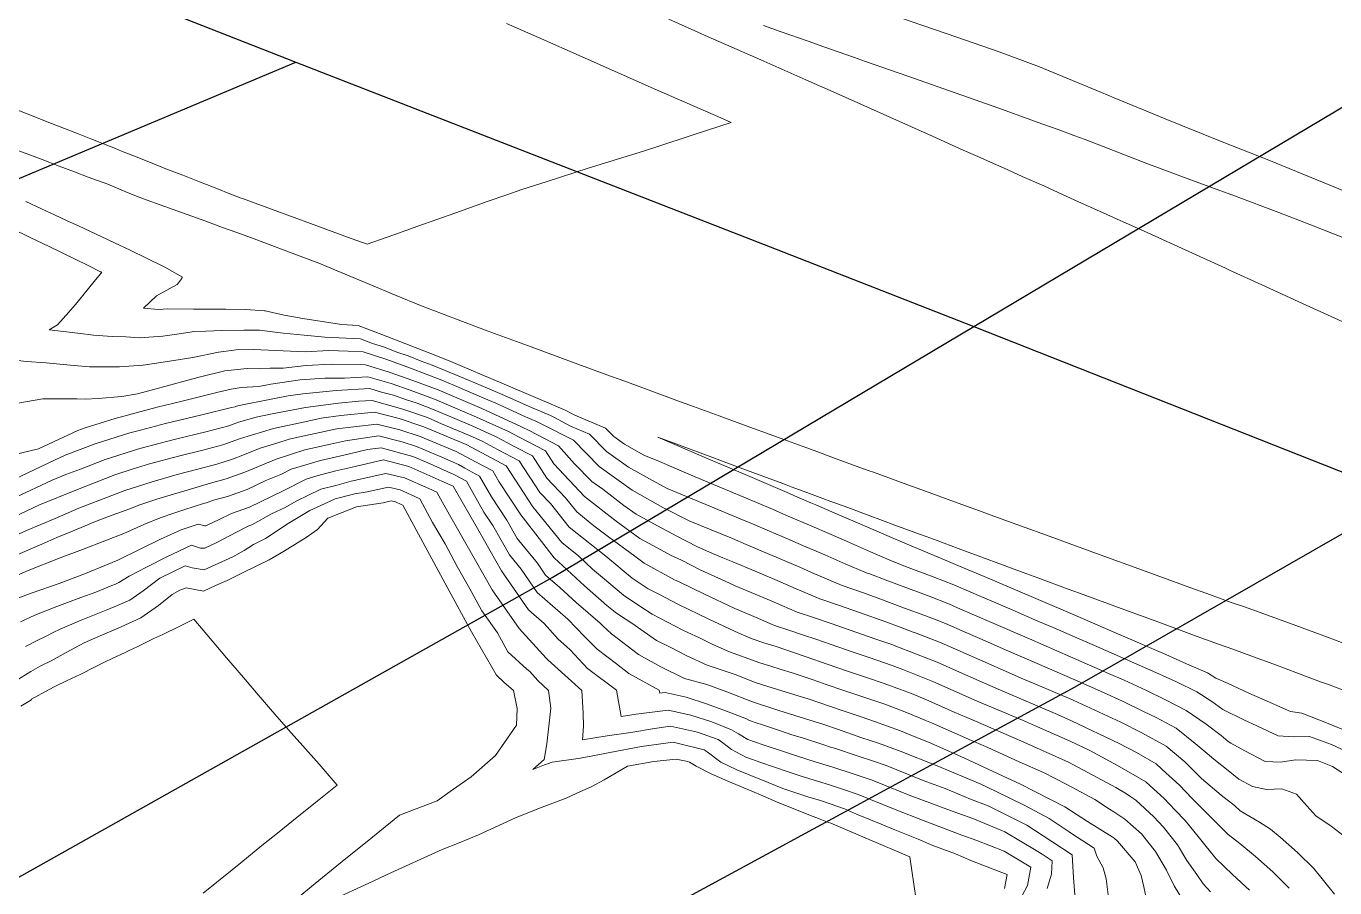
# Model space of a CAD drawing. Header units: inches. Extents: x 11351264 to 11356330, y 6702313 to 6706468.
# Drawn here: x 11355582.5 to 11355827.6, y 6705460.8 to 6705622.3 of the extents above; entities that cross this region are included whole.
import ezdxf

# ---------------------------------------------------------------- set-up
doc = ezdxf.new("R2010")
doc.units = ezdxf.units.IN
doc.header["$MEASUREMENT"] = 0
doc.layers.add('Shumate_Contours_clip1', color=7, linetype='Continuous', lineweight=0)
doc.layers.add('Shumate_Streets_clip1', color=7, linetype='Continuous')

msp = doc.modelspace()

# ---------------------------------------------------------------- linework, layer by layer
at = {"layer": 'Shumate_Contours_clip1'}
for points, elevation in [([(11355672.48, 6705622.78), (11355675.47, 6705621.46), (11355678.47, 6705620.13), (11355686.62, 6705616.53), (11355689.92, 6705615.07), (11355699.6, 6705610.79), (11355712.59, 6705605.06), (11355714.56, 6705604.19), (11355707.81, 6705602), (11355700.23, 6705599.56), (11355697.3, 6705598.61), (11355687.79, 6705595.64), (11355679.9, 6705593.1), (11355675.35, 6705591.64), (11355672.57, 6705590.67), (11355668.86, 6705589.39), (11355662.98, 6705587.32), (11355655.9, 6705584.82), (11355651.37, 6705583.19), (11355646.37, 6705581.39), (11355642.69, 6705582.75), (11355635.76, 6705585.29), (11355629.62, 6705587.54), (11355623.01, 6705589.98), (11355622.6, 6705590.12), (11355622.18, 6705590.28), (11355621.26, 6705590.62), (11355617.57, 6705592.07), (11355614.97, 6705593.09), (11355611.85, 6705594.32), (11355608.7, 6705595.55), (11355606.12, 6705596.57), (11355602.5, 6705598.02), (11355600.38, 6705598.86), (11355599.26, 6705599.32), (11355598.42, 6705599.65), (11355594.63, 6705601.14), (11355592.43, 6705602), (11355588.9, 6705603.4), (11355586.44, 6705604.35), (11355583.18, 6705605.64), (11355580.45, 6705606.7)], 1374), ([(11355702.9, 6705623.54), (11355708.31, 6705621.15), (11355710.25, 6705620.29), (11355720.1, 6705615.95), (11355728.56, 6705612.2), (11355732.1, 6705610.63), (11355737.03, 6705608.45), (11355744.27, 6705605.24), (11355752.39, 6705601.57), (11355758.02, 6705599.06), (11355760.74, 6705597.84), (11355764.24, 6705596.28)], 1372), ([(11355786.3, 6705608.86), (11355783.94, 6705609.83), (11355772.3, 6705614.66), (11355764.76, 6705617.48), (11355754.98, 6705620.84), (11355745.89, 6705623.97)], 1374), ([(11355775.78, 6705602.87), (11355772.77, 6705603.96), (11355764.68, 6705606.87), (11355755.42, 6705610.17), (11355747.66, 6705612.87), (11355739.69, 6705615.67), (11355737.66, 6705616.38), (11355731.73, 6705618.47), (11355729.14, 6705619.39), (11355723.76, 6705621.28), (11355720.61, 6705622.39)], 1372), ([(11355832.06, 6705590.29), (11355826.7, 6705592.47), (11355815.26, 6705597.13), (11355806.49, 6705600.57), (11355795.55, 6705605.05), (11355793.29, 6705605.98), (11355786.3, 6705608.86)], 1374), ([(11355822.94, 6705585.11), (11355817.1, 6705587.38), (11355808.84, 6705590.45), (11355800.95, 6705593.36), (11355792.38, 6705596.52), (11355780.88, 6705601.02), (11355778.73, 6705601.8), (11355775.78, 6705602.87)], 1372), ([(11355693.74, 6705556.06), (11355691.97, 6705556.71), (11355684.65, 6705559.39), (11355677.1, 6705562.17), (11355668.86, 6705565.2), (11355662.94, 6705567.41), (11355656.34, 6705569.92), (11355651.8, 6705571.82), (11355646.73, 6705573.92), (11355642.23, 6705575.77), (11355637.3, 6705577.83), (11355631.32, 6705580.11), (11355624.69, 6705582.6), (11355621.81, 6705583.64), (11355619.29, 6705584.55), (11355616.14, 6705585.7), (11355613.55, 6705586.64), (11355610.06, 6705587.89), (11355605.18, 6705589.64), (11355603.16, 6705590.41), (11355601.17, 6705591.23), (11355597.78, 6705592.64), (11355594.13, 6705594), (11355591.59, 6705594.95), (11355588.71, 6705596.06), (11355585.54, 6705597.26), (11355583.04, 6705598.22), (11355578.24, 6705599.99)], 1372), ([(11355764.24, 6705596.28), (11355765.57, 6705595.69), (11355769.08, 6705594.11), (11355773.11, 6705592.32), (11355776.71, 6705590.68), (11355779.46, 6705589.44), (11355783.69, 6705587.52), (11355786.17, 6705586.41), (11355791.9, 6705583.83), (11355800.96, 6705579.75), (11355807.16, 6705576.92), (11355807.91, 6705576.57)], 1372), ([(11355582.43, 6705589.41), (11355585.38, 6705588.03), (11355587.8, 6705586.92), (11355590.08, 6705585.87), (11355592.43, 6705584.79), (11355596.58, 6705582.83), (11355599.05, 6705581.69), (11355602.01, 6705580.31), (11355605.07, 6705578.78), (11355608.49, 6705577.1), (11355611.77, 6705575.26), (11355611.46, 6705574.75), (11355610.77, 6705573.84), (11355608.86, 6705572.8), (11355606.95, 6705571.71), (11355604.47, 6705569.4), (11355607.29, 6705569.16), (11355609.07, 6705569.29), (11355613.84, 6705569.23), (11355616.83, 6705569.22), (11355619.84, 6705569.25), (11355623.62, 6705569.19), (11355627.13, 6705568.92), (11355627.32, 6705568.92), (11355627.84, 6705568.78), (11355630.84, 6705568.14), (11355634.35, 6705567.5), (11355637.95, 6705566.91), (11355641.56, 6705566.35), (11355644.68, 6705566.19), (11355649.15, 6705564.51), (11355653.64, 6705562.76), (11355658.12, 6705560.99), (11355661.71, 6705559.56), (11355667.94, 6705556.95), (11355675.73, 6705553.66), (11355683.46, 6705550.35), (11355683.6, 6705550.28)], 1372), ([(11355579.8, 6705584.37), (11355583.26, 6705582.66), (11355586.81, 6705580.97), (11355589.26, 6705579.8), (11355591.7, 6705578.62), (11355594.13, 6705577.42), (11355596.45, 6705576.26), (11355596.53, 6705576.22), (11355596.68, 6705576.15), (11355596.42, 6705575.87), (11355595.23, 6705574.41), (11355592.07, 6705570.51), (11355590.52, 6705568.71), (11355588.39, 6705566.28), (11355586.81, 6705565.36), (11355589.51, 6705565.04), (11355592.18, 6705564.73), (11355595.15, 6705564.4), (11355598.62, 6705564.14), (11355601.19, 6705564.04), (11355603.73, 6705563.9), (11355608.1, 6705564.21), (11355611.14, 6705564.6), (11355614.06, 6705565.03), (11355616.17, 6705565.1), (11355619.19, 6705565.23), (11355623.29, 6705565.29), (11355626.22, 6705565.3), (11355630.67, 6705564.74), (11355634.57, 6705564.39), (11355638.43, 6705564.01), (11355645.15, 6705563.7), (11355647.36, 6705562.82), (11355649.6, 6705562.15), (11355651.94, 6705561.21), (11355654.07, 6705560.47), (11355656.49, 6705559.5), (11355658.55, 6705558.75), (11355661.02, 6705557.76), (11355665.33, 6705555.95), (11355668.9, 6705554.42), (11355673.1, 6705552.66), (11355676.74, 6705550.98), (11355680.73, 6705549.31), (11355681.34, 6705548.99)], 1374), ([(11355858.47, 6705571.82), (11355853.94, 6705573.49), (11355845.57, 6705576.6), (11355838.42, 6705579.24), (11355829.75, 6705582.45), (11355822.94, 6705585.11)], 1372), ([(11355807.91, 6705576.57), (11355813.93, 6705573.81), (11355822.28, 6705569.98), (11355827.6, 6705567.54), (11355829.92, 6705566.48), (11355835.17, 6705564.11), (11355838.84, 6705562.44), (11355840.71, 6705561.59)], 1372), ([(11355578.8, 6705559.86), (11355582.56, 6705559.47), (11355586.28, 6705559.18), (11355590.77, 6705558.74), (11355594.35, 6705558.47), (11355597.37, 6705558.47), (11355600.02, 6705558.43), (11355604.41, 6705558.77), (11355609.01, 6705559.41), (11355613.7, 6705560.2), (11355618.52, 6705561.21), (11355618.54, 6705561.21), (11355618.57, 6705561.21), (11355621.86, 6705561.63), (11355625.08, 6705561.71), (11355629.28, 6705561.52), (11355634.74, 6705561.24), (11355639.17, 6705561.49), (11355642.84, 6705561.35), (11355645.62, 6705561.22), (11355650.04, 6705559.8), (11355654.5, 6705558.19), (11355660.34, 6705555.96), (11355662.73, 6705554.96), (11355668.21, 6705552.6), (11355670.47, 6705551.65), (11355676.02, 6705549.1), (11355678, 6705548.27), (11355679.09, 6705547.71)], 1376), ([(11355580.96, 6705551.65), (11355585.64, 6705552.47), (11355590.29, 6705552.44), (11355592.05, 6705552.42), (11355593.54, 6705552.41), (11355595.99, 6705552.48), (11355600.43, 6705552.9), (11355603.38, 6705553.37), (11355605.91, 6705554.09), (11355609.6, 6705555.07), (11355612.81, 6705555.95), (11355614.93, 6705556.5), (11355619.73, 6705557.72), (11355623.93, 6705558.13), (11355626.16, 6705558.09), (11355628.22, 6705558.21), (11355630.66, 6705558.19), (11355634.97, 6705558.69), (11355639.65, 6705558.95), (11355646.07, 6705558.79), (11355650.51, 6705557.43), (11355654.93, 6705555.9), (11355659.66, 6705554.16), (11355667.83, 6705550.65), (11355675.27, 6705547.23), (11355676.83, 6705546.42)], 1378), ([(11355578.31, 6705541.54), (11355584.85, 6705543.05), (11355592.19, 6705546.53), (11355593.55, 6705547.03), (11355599.2, 6705548.77), (11355607.02, 6705550.86), (11355611.71, 6705552.02), (11355613.97, 6705552.57), (11355618.49, 6705553.68), (11355620.91, 6705554.28), (11355622.79, 6705554.55), (11355626.07, 6705554.75), (11355628.32, 6705555.19), (11355633.81, 6705555.98), (11355638.47, 6705556.32), (11355642.14, 6705556.34), (11355646.49, 6705556.58), (11355650.89, 6705555.29), (11355654.42, 6705554.05), (11355658.99, 6705552.4), (11355666.86, 6705549.04), (11355672.86, 6705546.31), (11355674.83, 6705545.27)], 1380), ([(11355579.36, 6705536.94), (11355582.82, 6705538.58), (11355587.82, 6705540.94), (11355589.8, 6705541.88), (11355595.46, 6705544), (11355601.96, 6705546.05), (11355603.94, 6705546.57), (11355608.63, 6705547.83), (11355612.56, 6705548.77), (11355615.39, 6705549.46), (11355620.99, 6705550.8), (11355621.64, 6705550.96), (11355621.91, 6705551.06), (11355622.4, 6705551.21), (11355628.09, 6705552.35), (11355631.58, 6705553), (11355634.3, 6705553.38), (11355640.58, 6705553.98), (11355646.91, 6705554.37), (11355649.09, 6705553.7), (11355651.29, 6705553.14), (11355653.75, 6705552.28), (11355655.73, 6705551.62), (11355658.33, 6705550.66), (11355662.82, 6705548.73), (11355666.2, 6705547.32), (11355670.44, 6705545.39), (11355672.8, 6705544.12)], 1382), ([(11355741.2, 6705538.68), (11355740.42, 6705538.97), (11355737.28, 6705540.11), (11355733.89, 6705541.34), (11355730.07, 6705542.74), (11355727.88, 6705543.55), (11355725.13, 6705544.55), (11355721.18, 6705545.99), (11355718.72, 6705546.89), (11355714.48, 6705548.44), (11355712.3, 6705549.23), (11355706.83, 6705551.25), (11355704.86, 6705551.97), (11355698.72, 6705554.23), (11355693.74, 6705556.06)], 1372), ([(11355580.43, 6705533.94), (11355587.41, 6705537.23), (11355589.96, 6705538.25), (11355592.67, 6705539.28), (11355597.3, 6705541.1), (11355603.79, 6705543.16), (11355607.63, 6705544.17), (11355610.48, 6705544.91), (11355616.16, 6705546.29), (11355620.49, 6705547.38), (11355622.29, 6705548.06), (11355625.61, 6705549.04), (11355628.6, 6705549.64), (11355634.82, 6705550.8), (11355641.02, 6705551.66), (11355644.82, 6705552.03), (11355647.32, 6705552.16), (11355653.07, 6705550.5), (11355657.67, 6705548.92), (11355660.33, 6705547.78), (11355665.55, 6705545.6), (11355668.03, 6705544.47), (11355670.81, 6705542.98)], 1384), ([(11355578.04, 6705529.29), (11355585.02, 6705532.58), (11355591.81, 6705535.33), (11355595.64, 6705536.84), (11355599.13, 6705538.21), (11355602.35, 6705539.24), (11355605.62, 6705540.27), (11355611.32, 6705541.77), (11355615.6, 6705542.83), (11355619.35, 6705543.8), (11355622.68, 6705545.02), (11355628.81, 6705546.88), (11355635.26, 6705548.27), (11355637.75, 6705548.82), (11355641.46, 6705549.33), (11355647.74, 6705549.95), (11355652.4, 6705548.73), (11355657.01, 6705547.18), (11355664.9, 6705543.87), (11355668.77, 6705541.82)], 1386), ([(11355683.6, 6705550.28), (11355685.27, 6705549.39), (11355691.01, 6705546.98), (11355692.59, 6705545.38), (11355694.6, 6705543.94), (11355698.21, 6705541.92), (11355701.12, 6705540.68), (11355706.22, 6705538.55), (11355709.02, 6705537.35), (11355714.24, 6705535.16), (11355716.91, 6705534.01), (11355722.27, 6705531.75), (11355724.8, 6705530.66), (11355726.09, 6705530.1)], 1372), ([(11355578.59, 6705525.95), (11355582.56, 6705527.8), (11355587.93, 6705530.04), (11355592.4, 6705531.94), (11355598.57, 6705534.35), (11355600.99, 6705535.27), (11355606.11, 6705536.91), (11355610.77, 6705538.24), (11355614.44, 6705539.2), (11355618.2, 6705540.21), (11355621.13, 6705541.17), (11355623.09, 6705541.89), (11355626.31, 6705543.22), (11355629.49, 6705544.13), (11355631.78, 6705544.87), (11355635.74, 6705545.74), (11355640.68, 6705546.84), (11355643.89, 6705547.21), (11355648.16, 6705547.72), (11355652.52, 6705546.62), (11355656.32, 6705545.38), (11355663.04, 6705542.56), (11355666.7, 6705540.63)], 1388), ([(11355679.09, 6705547.71), (11355685, 6705544.68), (11355689.83, 6705539.78), (11355696, 6705535.36), (11355701.74, 6705532.06), (11355706.84, 6705529.54), (11355714.78, 6705526.26), (11355717.39, 6705525.16)], 1376), ([(11355681.34, 6705548.99), (11355684.48, 6705547.31), (11355688, 6705545.83), (11355691.21, 6705542.58), (11355695.3, 6705539.65), (11355699.24, 6705537.46), (11355702.58, 6705535.66), (11355708.32, 6705533.27), (11355710.53, 6705532.36), (11355716.22, 6705529.98), (11355718.53, 6705529), (11355721.75, 6705527.64)], 1374), ([(11355580.06, 6705522.93), (11355585.45, 6705525.22), (11355588.28, 6705526.47), (11355590.86, 6705527.54), (11355595.51, 6705529.48), (11355597.93, 6705530.41), (11355601.9, 6705531.83), (11355603.59, 6705532.5), (11355607.01, 6705533.66), (11355610.1, 6705534.59), (11355613.27, 6705535.54), (11355617.06, 6705536.63), (11355619.95, 6705537.47), (11355623.49, 6705538.71), (11355629.34, 6705541.17), (11355634.72, 6705542.88), (11355639.54, 6705543.96), (11355642.35, 6705544.6), (11355648.58, 6705545.49), (11355650.95, 6705544.9), (11355652.94, 6705544.39), (11355655.62, 6705543.51), (11355660.34, 6705541.53), (11355663.48, 6705540.14), (11355664.68, 6705539.48)], 1390), ([(11355674.83, 6705545.27), (11355679.77, 6705542.69), (11355681.37, 6705540.24), (11355687.06, 6705534.15), (11355693.01, 6705529.53), (11355697.48, 6705526.26), (11355700.69, 6705524.55), (11355703.19, 6705523.18), (11355705.25, 6705522.21), (11355708.86, 6705520.35), (11355708.89, 6705520.33)], 1380), ([(11355676.83, 6705546.42), (11355682.22, 6705543.62), (11355685.21, 6705540.27), (11355688.45, 6705536.98), (11355690.49, 6705535.52), (11355694.46, 6705532.47), (11355696.74, 6705530.81), (11355700.74, 6705528.68), (11355704.4, 6705526.74), (11355708.13, 6705524.81), (11355711.06, 6705523.48), (11355713.02, 6705522.68)], 1378), ([(11355732.24, 6705533.6), (11355728.7, 6705534.91), (11355725.8, 6705535.98), (11355724.22, 6705536.56), (11355716.74, 6705539.34), (11355709.95, 6705541.87), (11355700.8, 6705545.27), (11355709.92, 6705541.36), (11355717.6, 6705538.06), (11355725.49, 6705534.68), (11355726.39, 6705534.3), (11355729.45, 6705532.99), (11355730.42, 6705532.56)], 1370), ([(11355577.43, 6705517.82), (11355582.58, 6705520.14), (11355588.91, 6705522.64), (11355593.06, 6705524.22), (11355597.23, 6705525.84), (11355600.82, 6705527.22), (11355604.53, 6705528.88), (11355607.63, 6705530.16), (11355610.14, 6705531.02), (11355612.07, 6705531.66), (11355615.89, 6705532.92), (11355616.29, 6705532.95), (11355617.62, 6705533.45), (11355620.23, 6705534.15), (11355623.91, 6705535.46), (11355627.42, 6705537.12), (11355630.24, 6705538.27), (11355632.17, 6705539.25), (11355637.63, 6705540.91), (11355642.82, 6705542.1), (11355646.43, 6705542.95), (11355649, 6705543.26), (11355654.91, 6705541.65), (11355657.64, 6705540.5), (11355662.6, 6705538.3)], 1392), ([(11355668.77, 6705541.82), (11355672.42, 6705539.88), (11355677.43, 6705532.23), (11355682.84, 6705525.56), (11355686.04, 6705522.94), (11355688.6, 6705520.55), (11355690.43, 6705518.96), (11355694.42, 6705515.67), (11355697.29, 6705513.75)], 1386), ([(11355670.81, 6705542.98), (11355674.87, 6705540.82), (11355678.75, 6705534.9), (11355680.72, 6705532.83), (11355684.24, 6705528.42), (11355691.05, 6705522.95), (11355696, 6705518.87), (11355699.01, 6705516.86), (11355700.98, 6705515.84)], 1384), ([(11355672.8, 6705544.12), (11355673.9, 6705543.52), (11355677.32, 6705541.75), (11355680.06, 6705537.57), (11355683.55, 6705533.91), (11355685.65, 6705531.29), (11355688.85, 6705528.67), (11355691.57, 6705526.58), (11355696.5, 6705522.97), (11355698.23, 6705521.64), (11355703.94, 6705518.55), (11355704.93, 6705518.08)], 1382), ([(11355579.44, 6705514.51), (11355583.62, 6705516.12), (11355588.68, 6705517.88), (11355593.65, 6705519.71), (11355597.55, 6705521.35), (11355599.66, 6705522.24), (11355603.99, 6705524.37), (11355607.68, 6705526.18), (11355611.55, 6705527.88), (11355614.7, 6705528.99), (11355615.99, 6705528.64), (11355616.14, 6705528.66), (11355616.42, 6705528.78), (11355618.67, 6705529.82), (11355620.99, 6705530.98), (11355624.33, 6705532.17), (11355630.64, 6705535.18), (11355634.96, 6705537.37), (11355636.97, 6705538), (11355640.51, 6705538.97), (11355643.29, 6705539.6), (11355649.42, 6705541.03), (11355654.2, 6705539.78), (11355660.37, 6705537.02)], 1394), ([(11355664.68, 6705539.48), (11355667.44, 6705537.98), (11355669.66, 6705534.08), (11355672.56, 6705529.72), (11355674.5, 6705526.28), (11355678.27, 6705521.68), (11355679.81, 6705519.41), (11355682.49, 6705517.11), (11355685.51, 6705514.29), (11355690, 6705510.39), (11355690.52, 6705509.9)], 1390), ([(11355666.7, 6705540.63), (11355669.93, 6705538.93), (11355671.07, 6705536.94), (11355675.19, 6705530.72), (11355681.41, 6705522.67), (11355687.06, 6705517.42), (11355691.28, 6705513.75), (11355692.84, 6705512.46), (11355693.84, 6705511.79)], 1388), ([(11355581.48, 6705510.64), (11355584.13, 6705511.9), (11355588.23, 6705513.56), (11355592.76, 6705515.2), (11355595.55, 6705516.22), (11355598.55, 6705517.45), (11355599.22, 6705517.74), (11355599.85, 6705518.02), (11355601.82, 6705519.2), (11355605.2, 6705521), (11355608.71, 6705522.79), (11355613.5, 6705525.06), (11355615.17, 6705524.48), (11355615.99, 6705524.49), (11355618.21, 6705525.54), (11355620.44, 6705526.73), (11355623.44, 6705528.26), (11355624.2, 6705528.63), (11355624.76, 6705528.84), (11355628.6, 6705530.96), (11355631.04, 6705532.08), (11355633.06, 6705533.3), (11355637.72, 6705535.5), (11355640.78, 6705536.3), (11355643.39, 6705537.02), (11355649.9, 6705538.47), (11355653.4, 6705537.67), (11355657.92, 6705535.63)], 1396), ([(11355660.37, 6705537.02), (11355662.47, 6705536.09), (11355667.3, 6705527.71), (11355671.52, 6705520.22), (11355676.6, 6705512.89), (11355679.55, 6705510.36), (11355682.15, 6705507.45), (11355683.71, 6705506.04)], 1394), ([(11355662.6, 6705538.3), (11355662.75, 6705538.23), (11355664.96, 6705537.03), (11355668.26, 6705531.23), (11355669.93, 6705528.71), (11355673.01, 6705523.25), (11355675.25, 6705520.53), (11355678.2, 6705516.15), (11355683.97, 6705511.16), (11355687.08, 6705507.95)], 1392), ([(11355777.83, 6705525.35), (11355774.98, 6705526.39), (11355768.03, 6705528.92), (11355763.04, 6705530.73), (11355761.08, 6705531.45), (11355756.4, 6705533.15), (11355750.93, 6705535.15), (11355746.94, 6705536.6), (11355744.1, 6705537.63), (11355741.2, 6705538.68)], 1372), ([(11355582.41, 6705506.04), (11355584.47, 6705507.11), (11355586.53, 6705508.11), (11355587.56, 6705508.64), (11355588.85, 6705509.29), (11355592.84, 6705511), (11355597.47, 6705512.84), (11355599.77, 6705513.8), (11355601.9, 6705514.74), (11355604.41, 6705516.49), (11355607.53, 6705518.84), (11355612.31, 6705521.13), (11355613.62, 6705520.77), (11355615.85, 6705520.43), (11355621.22, 6705522.82), (11355623.34, 6705524.06), (11355625.07, 6705525.13), (11355627.35, 6705526.31), (11355631.61, 6705529.08), (11355635.67, 6705531.54), (11355637.68, 6705532.49), (11355640.39, 6705533.7), (11355644.09, 6705534.67), (11355646.37, 6705535.01), (11355650.38, 6705535.89), (11355652.54, 6705535.4), (11355655.32, 6705534.14)], 1398), ([(11355657.92, 6705535.63), (11355659.45, 6705534.93), (11355660.47, 6705533.04), (11355665.14, 6705524.88), (11355669.79, 6705516.69), (11355674.88, 6705509.39), (11355679.93, 6705503.89)], 1396), ([(11355581.07, 6705499.93), (11355583.36, 6705501.39), (11355585.15, 6705502.35), (11355587.21, 6705503.38), (11355590, 6705504.92), (11355593.4, 6705506.76), (11355596.35, 6705508.05), (11355600.33, 6705509.76), (11355604, 6705511.39), (11355607.28, 6705513.76), (11355609.88, 6705515.81), (11355611.31, 6705516.6), (11355612.48, 6705517.06), (11355615.71, 6705516.4), (11355617.98, 6705517.47), (11355620.15, 6705518.42), (11355623.14, 6705519.88), (11355628.01, 6705522.31), (11355630.7, 6705523.86), (11355634.95, 6705526.47), (11355637.07, 6705527.98), (11355639.04, 6705530.1), (11355644.41, 6705532.24), (11355649.36, 6705532.98), (11355650.87, 6705533.32), (11355651.68, 6705533.13), (11355652.72, 6705532.66)], 1400), ([(11355652.72, 6705532.66), (11355653.07, 6705532.5), (11355656.79, 6705525.57), (11355661.35, 6705517.19), (11355665.91, 6705508.81), (11355670.58, 6705500.65), (11355671.99, 6705499.38)], 1400), ([(11355655.32, 6705534.14), (11355656.26, 6705533.72), (11355658.63, 6705529.3), (11355660.96, 6705525.29), (11355663.24, 6705521.04), (11355665.64, 6705516.86), (11355667.85, 6705512.75), (11355670.8, 6705508.61), (11355672.73, 6705505.02), (11355676.29, 6705501.82)], 1398), ([(11355730.42, 6705532.56), (11355733.39, 6705531.29), (11355737.33, 6705529.6), (11355741.28, 6705527.9), (11355743.71, 6705526.86), (11355747.53, 6705525.22), (11355751.37, 6705523.59), (11355755.23, 6705521.96), (11355757.02, 6705521.25), (11355763.85, 6705518.33), (11355764.88, 6705517.89)], 1370), ([(11355768.74, 6705520.12), (11355764.19, 6705521.79), (11355760.83, 6705523.04), (11355757.05, 6705524.42), (11355753.11, 6705525.88), (11355751.09, 6705526.63), (11355749.16, 6705527.34), (11355745.22, 6705528.8), (11355742.88, 6705529.67), (11355740.22, 6705530.64), (11355736.38, 6705532.06), (11355732.54, 6705533.48), (11355732.24, 6705533.6)], 1370), ([(11355726.09, 6705530.1), (11355728.78, 6705528.95), (11355733.7, 6705526.82), (11355736.71, 6705525.51), (11355740.65, 6705523.77), (11355744.6, 6705522.12), (11355747.23, 6705521.06), (11355752.39, 6705519.13), (11355756.24, 6705517.61), (11355759.44, 6705516.24), (11355760.91, 6705515.6)], 1372), ([(11355721.75, 6705527.64), (11355724.12, 6705526.64), (11355728.09, 6705524.92), (11355732.07, 6705523.2), (11355736.05, 6705521.48), (11355739.58, 6705519.95), (11355740.02, 6705519.8), (11355740.31, 6705519.7), (11355743.88, 6705518.37), (11355747.75, 6705516.94), (11355751.61, 6705515.49), (11355755.46, 6705513.96), (11355756.95, 6705513.32)], 1374), ([(11355717.39, 6705525.16), (11355723.43, 6705522.62), (11355727.41, 6705520.9), (11355729.63, 6705519.94), (11355735.36, 6705517.46), (11355739.32, 6705516.11), (11355741.92, 6705515.19), (11355747.05, 6705513.26), (11355750.83, 6705511.86), (11355752.95, 6705511.02)], 1376), ([(11355835.9, 6705504.29), (11355832.99, 6705505.32), (11355831.1, 6705506), (11355828.86, 6705506.82), (11355826.24, 6705507.78), (11355823.86, 6705508.65), (11355819.11, 6705510.4), (11355810.68, 6705513.45), (11355808.19, 6705514.32), (11355804.31, 6705515.73), (11355799.75, 6705517.38), (11355797.41, 6705518.23), (11355790.93, 6705520.58), (11355784.35, 6705522.96), (11355777.83, 6705525.35)], 1372), ([(11355713.02, 6705522.68), (11355714.84, 6705521.92), (11355719.03, 6705520.16), (11355722.74, 6705518.6), (11355726.72, 6705516.88), (11355731.14, 6705514.97), (11355734.66, 6705513.78), (11355738.62, 6705512.42), (11355743.51, 6705510.7), (11355746.19, 6705509.7), (11355748.65, 6705508.76), (11355748.88, 6705508.67)], 1378), ([(11355708.89, 6705520.33), (11355713.41, 6705518.28), (11355715.28, 6705517.43), (11355722.05, 6705514.58), (11355724.04, 6705513.73), (11355726.92, 6705512.48), (11355730, 6705511.45), (11355733.26, 6705510.33), (11355737.91, 6705508.73), (11355741.67, 6705507.45), (11355744.82, 6705506.33)], 1380), ([(11355826.43, 6705498.91), (11355824.91, 6705499.46), (11355820.81, 6705500.98), (11355816.17, 6705502.71), (11355812.36, 6705504.11), (11355808.51, 6705505.52), (11355805.82, 6705506.47), (11355801.82, 6705507.94), (11355797.82, 6705509.41), (11355793.27, 6705511.08), (11355787.57, 6705513.16), (11355779.78, 6705516.04), (11355777.7, 6705516.81), (11355771.99, 6705518.91), (11355769.26, 6705519.92), (11355768.74, 6705520.12)], 1370), ([(11355704.93, 6705518.08), (11355709.44, 6705515.94), (11355715.23, 6705513.17), (11355719.52, 6705511.34), (11355721.37, 6705510.57), (11355722.69, 6705509.99), (11355725.34, 6705509.12), (11355728.12, 6705508.17), (11355730.41, 6705507.4), (11355733.26, 6705506.42), (11355737.21, 6705505.04), (11355740.61, 6705503.91)], 1382), ([(11355764.88, 6705517.89), (11355771.59, 6705515.02), (11355779.34, 6705511.7), (11355787.08, 6705508.38), (11355788.75, 6705507.65), (11355792.05, 6705506.24), (11355795.96, 6705504.54), (11355799.86, 6705502.82), (11355803.76, 6705501.1), (11355805.31, 6705500.09), (11355807.62, 6705499.09), (11355811.5, 6705497.33), (11355815.4, 6705495.6), (11355817.29, 6705494.74), (11355818.31, 6705494.3)], 1370), ([(11355700.98, 6705515.84), (11355704.7, 6705513.92), (11355710.36, 6705511.14), (11355714.14, 6705509.45), (11355715.98, 6705508.56), (11355718.47, 6705507.5), (11355720.67, 6705506.73), (11355722.98, 6705506.02), (11355726.22, 6705504.93), (11355728.6, 6705504.13), (11355732.56, 6705502.75), (11355736.34, 6705501.45)], 1384), ([(11355760.91, 6705515.6), (11355764.12, 6705514.21), (11355767.17, 6705512.91), (11355771.99, 6705510.81), (11355774.88, 6705509.58), (11355779.87, 6705507.41), (11355782.6, 6705506.25), (11355788.44, 6705503.69), (11355794.08, 6705501.2), (11355797.94, 6705499.41), (11355801.78, 6705497.58), (11355804.56, 6705495.77), (11355806.65, 6705494.25), (11355810.69, 6705492.25), (11355812.91, 6705491.23)], 1372), ([(11355697.29, 6705513.75), (11355699.79, 6705512.08), (11355705.48, 6705509.12), (11355708.73, 6705507.6), (11355711.13, 6705506.42), (11355714.25, 6705505.02), (11355719.95, 6705502.99), (11355721.98, 6705502.36), (11355723.93, 6705501.75), (11355725.96, 6705501.14), (11355729.73, 6705499.85), (11355731.87, 6705499.12), (11355732.14, 6705499.02)], 1386), ([(11355756.95, 6705513.32), (11355763.33, 6705510.55), (11355770.45, 6705507.47), (11355778.14, 6705504.12), (11355785.22, 6705501.01), (11355788.14, 6705499.74), (11355792.19, 6705497.86), (11355796.01, 6705496), (11355799.8, 6705494.08), (11355803.49, 6705491.49), (11355806.31, 6705489.36), (11355807.67, 6705488.26)], 1374), ([(11355581.49, 6705494.89), (11355583.36, 6705496), (11355583.54, 6705496.16), (11355586.7, 6705497.94), (11355588.03, 6705498.62), (11355590.21, 6705499.68), (11355592.64, 6705500.82), (11355593.12, 6705501.06), (11355594.91, 6705501.98), (11355597.2, 6705503.09), (11355598.77, 6705503.88), (11355600.95, 6705504.84), (11355601.83, 6705505.27), (11355603.42, 6705506.04), (11355606.41, 6705507.53), (11355608.09, 6705508.31), (11355611.02, 6705509.73), (11355613.93, 6705511.15), (11355615.66, 6705509.11), (11355618.02, 6705506.32), (11355620.04, 6705503.95), (11355623.2, 6705500.22), (11355625.96, 6705496.98), (11355629.48, 6705492.92), (11355632.16, 6705489.86), (11355634.32, 6705487.45), (11355637.38, 6705484.01), (11355640.78, 6705480.09), (11355637.04, 6705477.08), (11355632.26, 6705473.24), (11355629.87, 6705471.32), (11355626.67, 6705468.74), (11355622.7, 6705465.54), (11355621.08, 6705464.24), (11355615.69, 6705459.86)], 1402), ([(11355693.84, 6705511.79), (11355695.92, 6705510.41), (11355700.59, 6705507.17), (11355703.23, 6705505.88), (11355706.27, 6705504.29), (11355710.03, 6705502.53), (11355715.32, 6705500.8), (11355719.24, 6705499.26), (11355723.22, 6705498), (11355727.9, 6705496.58)], 1388), ([(11355752.95, 6705511.02), (11355754.68, 6705510.34), (11355758.38, 6705508.73), (11355762.55, 6705506.91), (11355766.06, 6705505.38), (11355770.42, 6705503.47), (11355773.73, 6705502.03), (11355778.91, 6705499.83), (11355784.32, 6705497.44), (11355787.84, 6705495.81), (11355791.77, 6705493.9), (11355794.17, 6705492.73), (11355797.92, 6705490.74), (11355801.47, 6705487.87), (11355803.68, 6705485.99)], 1376), ([(11355687.08, 6705507.95), (11355689.43, 6705505.53), (11355693.07, 6705502.78), (11355695.41, 6705500.97), (11355701.08, 6705497.86), (11355701.2, 6705497.31), (11355702.18, 6705497.44), (11355706.1, 6705496.57), (11355709.96, 6705495.33), (11355713.71, 6705493.93), (11355717.43, 6705492.52), (11355717.98, 6705492.21), (11355719.43, 6705491.7)], 1392), ([(11355690.52, 6705509.9), (11355692.15, 6705508.39), (11355697.17, 6705504.53), (11355701.4, 6705502.21), (11355705.8, 6705500.04), (11355709.98, 6705498.93), (11355713.72, 6705497.56), (11355718.56, 6705495.67), (11355722.52, 6705494.34), (11355723.5, 6705494.04)], 1390), ([(11355748.88, 6705508.67), (11355753.9, 6705506.71), (11355758.54, 6705504.68), (11355761.68, 6705503.3), (11355769.33, 6705499.94), (11355771.42, 6705499.05), (11355778.62, 6705495.99), (11355787.54, 6705491.89), (11355791.47, 6705489.89), (11355796.03, 6705487.4), (11355799.52, 6705484.44), (11355800.04, 6705483.92)], 1378), ([(11355683.71, 6705506.04), (11355684.4, 6705505.42), (11355687.67, 6705501.94), (11355693.09, 6705497.84), (11355693.95, 6705492.93), (11355696.75, 6705493.37), (11355702.73, 6705494.1), (11355707.03, 6705493.19), (11355710.93, 6705491.91), (11355714.61, 6705490.46), (11355715.94, 6705489.69)], 1394), ([(11355744.82, 6705506.33), (11355745.1, 6705506.24), (11355749.28, 6705504.64), (11355753.12, 6705503.09), (11355757.35, 6705501.24), (11355760.99, 6705499.63), (11355764.99, 6705497.87), (11355769.38, 6705496.01), (11355775.67, 6705493.32), (11355778.32, 6705492.14), (11355787.23, 6705487.9), (11355790.48, 6705486.19), (11355794.14, 6705484.04), (11355796.1, 6705482.28), (11355796.5, 6705481.91)], 1380), ([(11355679.93, 6705503.89), (11355680.23, 6705503.56), (11355686.61, 6705497.82), (11355686.84, 6705493.59), (11355686.92, 6705491.15), (11355686.69, 6705488.55), (11355691.32, 6705489.29), (11355695.74, 6705489.96), (11355700.22, 6705490.66), (11355703.22, 6705491.1), (11355708.28, 6705489.98), (11355712.09, 6705488.62), (11355712.97, 6705487.98)], 1396), ([(11355740.61, 6705503.91), (11355741.66, 6705503.56), (11355744.72, 6705502.49), (11355746.7, 6705501.75), (11355752.35, 6705499.48), (11355760.65, 6705495.81), (11355769.09, 6705492.22), (11355771.34, 6705491.26), (11355778.03, 6705488.29), (11355781.71, 6705486.57), (11355786.92, 6705483.78), (11355792.24, 6705480.68), (11355793.04, 6705479.95)], 1382), ([(11355676.29, 6705501.82), (11355676.82, 6705501.34), (11355678.32, 6705499.66), (11355680.37, 6705497.8), (11355680.77, 6705494.47), (11355680.38, 6705491.13), (11355680.03, 6705487.8), (11355679.56, 6705484.9), (11355677.38, 6705482.99), (11355679.59, 6705483.88), (11355680.14, 6705484.04), (11355681.05, 6705484.4), (11355685.91, 6705485.07), (11355688.31, 6705485.48), (11355691.83, 6705486.17), (11355697.74, 6705487.34), (11355703.72, 6705488.11), (11355709.47, 6705486.71), (11355710.05, 6705486.29)], 1398), ([(11355736.34, 6705501.45), (11355736.51, 6705501.39), (11355740.27, 6705500.13), (11355743.23, 6705499.13), (11355746.27, 6705498.02), (11355748.31, 6705497.23), (11355751.57, 6705495.87), (11355756.35, 6705493.76), (11355759.86, 6705492.22), (11355768.8, 6705488.38), (11355777.73, 6705484.4), (11355781.34, 6705482.47), (11355786.6, 6705479.65), (11355788.57, 6705478.43), (11355789.41, 6705477.89)], 1384), ([(11355671.99, 6705499.38), (11355673.77, 6705497.78), (11355674.5, 6705494.45), (11355674.35, 6705491.34), (11355670.39, 6705485.6), (11355665.83, 6705481.65), (11355661.95, 6705478.91), (11355659.46, 6705477.14), (11355652.43, 6705474.43), (11355647.06, 6705470.1), (11355641.69, 6705465.76), (11355636.33, 6705461.41), (11355633.37, 6705458.99)], 1400), ([(11355732.14, 6705499.02), (11355735.82, 6705497.73), (11355739.57, 6705496.47), (11355743.33, 6705495.22), (11355747.07, 6705493.82), (11355749.94, 6705492.62), (11355750.8, 6705492.27), (11355752.05, 6705491.72), (11355759.56, 6705488.42), (11355762.63, 6705487.12), (11355768.5, 6705484.47), (11355773.05, 6705482.45), (11355777.4, 6705480.2), (11355782.65, 6705477.39), (11355785.39, 6705475.6)], 1386), ([(11355829.03, 6705497.96), (11355826.43, 6705498.91)], 1370), ([(11355727.9, 6705496.58), (11355728.95, 6705496.27), (11355731.18, 6705495.51), (11355735.13, 6705494.13), (11355738.89, 6705492.86), (11355741.37, 6705491.99), (11355746.24, 6705490.23), (11355748.82, 6705489.21), (11355751.54, 6705488.12), (11355758.11, 6705485.18), (11355765.48, 6705481.78), (11355768.64, 6705480.35), (11355777.08, 6705475.99), (11355781.32, 6705473.29)], 1388), ([(11355723.5, 6705494.04), (11355726.51, 6705493.13), (11355731.92, 6705491.42), (11355734.45, 6705490.55), (11355739.03, 6705488.96), (11355742.12, 6705487.94), (11355746.19, 6705486.46), (11355753.12, 6705483.68), (11355761.21, 6705480.32), (11355764.17, 6705478.91), (11355769.54, 6705476.25), (11355774.09, 6705473.81), (11355777.85, 6705471.32)], 1390), ([(11355818.31, 6705494.3), (11355819.3, 6705493.87), (11355821.42, 6705493.58), (11355826.37, 6705491.63), (11355830.3, 6705489.99)], 1370), ([(11355719.43, 6705491.7), (11355720.23, 6705491.42), (11355723.99, 6705490.16), (11355725.93, 6705489.53), (11355727.89, 6705488.92), (11355731.74, 6705487.67), (11355733.15, 6705487.21), (11355733.89, 6705486.98), (11355738.37, 6705485.48), (11355741.01, 6705484.64), (11355743.57, 6705483.73), (11355747.59, 6705482.11), (11355750.51, 6705480.94), (11355754.64, 6705479.44), (11355759.4, 6705477.47), (11355762.67, 6705476.21), (11355769.92, 6705472.55), (11355774.63, 6705469.5)], 1392), ([(11355812.91, 6705491.23), (11355813.14, 6705491.13), (11355816.99, 6705489.3), (11355819.86, 6705489.12), (11355822.9, 6705489.17), (11355826.97, 6705487.72), (11355830.73, 6705485.97)], 1372), ([(11355712.97, 6705487.98), (11355714.61, 6705486.77), (11355717.43, 6705485.26), (11355717.65, 6705485.18), (11355720.09, 6705484.33), (11355722.67, 6705483.44), (11355725.26, 6705482.55), (11355727.86, 6705481.68), (11355730.51, 6705480.86), (11355733.34, 6705480), (11355735.8, 6705479.2), (11355738.37, 6705478.3), (11355745.3, 6705475.49), (11355750.69, 6705473.38), (11355757.73, 6705470.73), (11355760.57, 6705469.72), (11355765.71, 6705467.68), (11355768.49, 6705466.01)], 1396), ([(11355715.94, 6705489.69), (11355717.7, 6705488.65), (11355720.56, 6705487.62), (11355724.36, 6705486.37), (11355726.99, 6705485.53), (11355730.47, 6705484.41), (11355733.61, 6705483.44), (11355737.59, 6705482.15), (11355740.96, 6705481), (11355747.9, 6705478.21), (11355756.16, 6705475.15), (11355759.82, 6705473.84), (11355765.84, 6705471.31), (11355771.67, 6705467.82)], 1394), ([(11355807.67, 6705488.26), (11355808.11, 6705487.91), (11355810.79, 6705486.5), (11355814.57, 6705484.53), (11355817.45, 6705484.38), (11355820.26, 6705484.82), (11355824.4, 6705484.68), (11355827.19, 6705483.55), (11355829.83, 6705481.91)], 1374), ([(11355710.05, 6705486.29), (11355712.64, 6705484.39), (11355715.61, 6705482.96), (11355717.94, 6705482.01), (11355721.48, 6705480.58), (11355724.26, 6705479.47), (11355725.37, 6705479.08), (11355729.09, 6705477.84), (11355731.08, 6705477.23), (11355733.07, 6705476.58), (11355735.8, 6705475.61), (11355738.04, 6705474.65), (11355742.68, 6705472.77), (11355745.2, 6705471.69), (11355749.61, 6705469.96), (11355752.33, 6705468.79), (11355756.56, 6705467.18), (11355759.44, 6705465.93), (11355764.77, 6705463.9)], 1398), ([(11355803.68, 6705485.99), (11355804.94, 6705484.92), (11355807.63, 6705482.82), (11355809.64, 6705481.22), (11355812.18, 6705479.8), (11355814.85, 6705479.23), (11355817.67, 6705479.4), (11355820.43, 6705478.4), (11355822.4, 6705476.2), (11355824.06, 6705474.31), (11355826.96, 6705472.36), (11355830.17, 6705469.9)], 1376), ([(11355639.88, 6705458.57), (11355646.72, 6705461.73), (11355650.79, 6705463.63), (11355653.54, 6705464.91), (11355660.42, 6705468.04), (11355663.6, 6705469.26), (11355667.24, 6705470.75), (11355674.15, 6705473.95), (11355678.68, 6705475.77), (11355683.65, 6705477.62), (11355685.53, 6705478.53), (11355688.43, 6705479.81), (11355690.76, 6705481.06), (11355693, 6705482.36), (11355695.14, 6705483.63), (11355700.08, 6705484.48), (11355704.24, 6705484.95), (11355706.47, 6705484.53), (11355706.73, 6705484.38)], 1400), ([(11355706.73, 6705484.38), (11355708, 6705483.66), (11355710.82, 6705482.21), (11355713.96, 6705480.82), (11355718.45, 6705478.93), (11355720.48, 6705478.06), (11355723.49, 6705476.79), (11355725.55, 6705475.97), (11355729.09, 6705474.54), (11355731.22, 6705473.68), (11355732.79, 6705473.1), (11355733.24, 6705472.94), (11355740.06, 6705470.03), (11355748.02, 6705466.62)], 1400), ([(11355800.04, 6705483.92), (11355802.65, 6705481.31), (11355806.31, 6705478.21), (11355808.85, 6705476.25), (11355809.88, 6705475.26), (11355813.5, 6705473.16), (11355815.55, 6705471.84), (11355817.39, 6705470.35), (11355820.6, 6705467.44), (11355823.68, 6705464.43), (11355827.55, 6705459.64)], 1378), ([(11355796.5, 6705481.91), (11355798.52, 6705480.06), (11355800.84, 6705477.66), (11355803.8, 6705474.72), (11355807.64, 6705470.83), (11355809.82, 6705469.15), (11355812.75, 6705466.71), (11355815.98, 6705463.81), (11355817.56, 6705462.3), (11355819.06, 6705460.8)], 1380), ([(11355793.04, 6705479.95), (11355795.64, 6705477.56), (11355797.69, 6705475.39), (11355799.6, 6705473.44), (11355802.29, 6705470.14), (11355805.36, 6705466.33), (11355808.48, 6705463.35), (11355811.66, 6705460.42)], 1382), ([(11355785.39, 6705475.6), (11355786.24, 6705475.05), (11355788.31, 6705473.71), (11355791.4, 6705470.96), (11355794.06, 6705467.64), (11355796.07, 6705464.13), (11355797.51, 6705461.21), (11355799.1, 6705458.68)], 1386), ([(11355789.41, 6705477.89), (11355790.33, 6705477.29), (11355793.69, 6705474.12), (11355795.51, 6705472.2), (11355798.17, 6705468.89), (11355799.91, 6705465.96), (11355801.8, 6705463.36), (11355802.97, 6705461.61), (11355804.32, 6705460.09)], 1384), ([(11355781.32, 6705473.29), (11355785.89, 6705470.39), (11355786.29, 6705470.13), (11355786.89, 6705469.59), (11355790.25, 6705465.72), (11355791.32, 6705463.12), (11355791.86, 6705461.01), (11355792.76, 6705456.62)], 1388), ([(11355777.85, 6705471.32), (11355778.28, 6705471.04), (11355782.56, 6705468.28), (11355783.03, 6705466.75), (11355784.2, 6705464.61), (11355784.79, 6705462.55), (11355785.33, 6705458.02)], 1390), ([(11355774.63, 6705469.5), (11355778.44, 6705467.03), (11355778.67, 6705462.77), (11355778.97, 6705458.73)], 1392), ([(11355748.02, 6705466.62), (11355748.78, 6705461.54), (11355749.1, 6705459.4)], 1400), ([(11355768.49, 6705466.01), (11355770.7, 6705464.68), (11355770.05, 6705461.26), (11355768.98, 6705459.28)], 1396), ([(11355771.67, 6705467.82), (11355772.78, 6705467.15), (11355774.7, 6705465.89), (11355774.58, 6705463.42), (11355773.71, 6705460.72)], 1394), ([(11355764.77, 6705463.9), (11355766.25, 6705463.33), (11355765.72, 6705460.73)], 1398)]:
    msp.add_lwpolyline(points, dxfattribs=dict(at, elevation=elevation))
at = {"layer": 'Shumate_Streets_clip1', "color": 1}
msp.add_line((11355760, 6705566), (11355841, 6705534), dxfattribs=at)
for points in [[(11354040.62, 6706244.92), (11354500, 6706060), (11355633, 6705615.5)], [(11355633, 6705615.5), (11355723, 6705580.5), (11355760, 6705566)]]:
    msp.add_lwpolyline(points, dxfattribs=at)
at = {"layer": 'Shumate_Streets_clip1', "color": 2}
for points in [[(11355760, 6705566), (11355880, 6705637.5), (11355929, 6705666)], [(11355330.13, 6705321.76), (11355681, 6705519), (11355760, 6705566)], [(11355607.42, 6705405.58), (11355610, 6705407), (11355662, 6705435), (11355779, 6705498.5), (11355841, 6705534)]]:
    msp.add_lwpolyline(points, dxfattribs=at)
at = {"layer": 'Shumate_Streets_clip1', "color": 4}
msp.add_lwpolyline([(11354498, 6705124), (11354506, 6705129), (11354533, 6705144.5), (11354660, 6705210.5), (11354808, 6705268), (11354951, 6705331.5), (11354995, 6705351), (11355351, 6705497), (11355633, 6705615.5)], dxfattribs=at)

doc.saveas('drawing.dxf')
